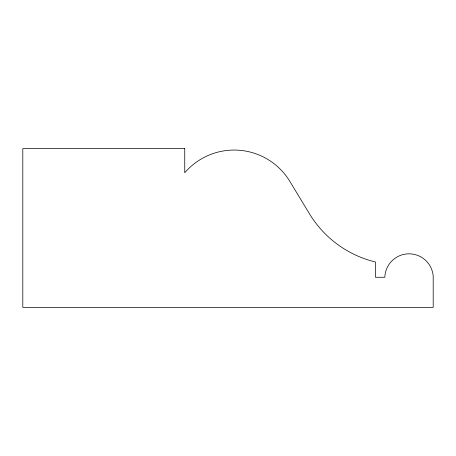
<?xml version="1.0" encoding="UTF-8"?>
<svg xmlns="http://www.w3.org/2000/svg" width="456" height="456" viewBox="0 0 456 456"><rect width="100%" height="100%" fill="white"/><g stroke="black" fill="none" stroke-linecap="round" stroke-linejoin="round"><path stroke-width="0.68" d="M184.748 148.57L22.8 148.57L22.8 307.429L433.2 307.429L433.2 276.108A24.236 24.236 0 0 0 408.456 253.827A24.236 24.236 0 0 0 384.818 277.276L375.476 277.276L375.476 261.989A106.311 106.311 0 0 1 308.991 213.009L289.685 181.1A65.162 65.162 0 0 0 184.748 172.75L184.748 148.57"/></g></svg>
